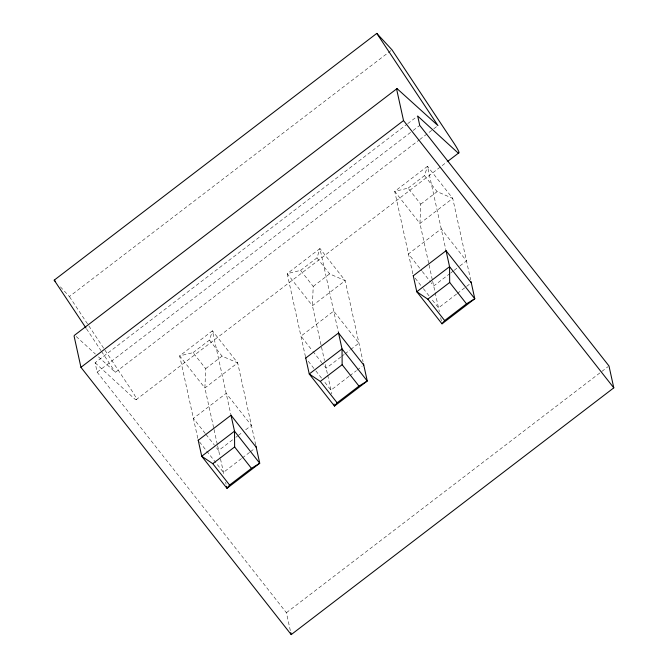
<?xml version="1.0" encoding="UTF-8"?>
<svg xmlns="http://www.w3.org/2000/svg" width="668" height="668" viewBox="0 0 668 668"><rect width="100%" height="100%" fill="white"/><g stroke="black" fill="none" stroke-linecap="round" stroke-linejoin="round"><path stroke-width="0.5" stroke-dasharray="3.34 2.5" d="M197.786 438.308L179.667 355.885L193.069 352.629L205.686 368.669L204.892 387.958L213.81 428.505M305.468 356.762L287.19 273.638L300.592 270.381L313.209 286.422L312.424 305.71L324.464 360.453M412.841 273.813L394.721 191.382L408.123 188.134L420.74 204.166L419.955 223.463L428.864 264.01M193.069 352.629L209.451 340.096L212.441 330.81L237.674 362.891L256.228 447.301M300.592 270.381L316.983 257.848L319.964 248.563L345.197 280.635L363.033 361.739M408.123 188.134L424.506 175.601L427.495 166.315L452.729 198.388L470.631 279.817M60.421 286.856L69.388 296.542L391.974 49.799M290.338 630.617L286.397 612.706L97.161 372.159L95.098 362.774L406.929 124.256M407.756 123.622L417.684 116.023M97.161 372.159L412.298 131.103M413.125 130.469L419.746 125.409M98.48 356.871L115.38 372.326L418.936 140.13M419.763 139.503L432.998 129.375M433.824 128.749L437.131 126.21M136.047 399.765L447.051 161.873M205.686 368.669L222.068 356.136L237.674 362.891L204.892 387.958L179.667 355.885L212.441 330.81L230.777 414.235M313.209 286.422L329.6 273.88L345.197 280.635L312.424 305.71L287.19 273.638L319.964 248.563L338.467 332.714M420.74 204.166L437.123 191.632L452.729 198.388L419.955 223.463L394.721 191.382L427.495 166.315L445.832 249.732M232.573 439.828L218.645 450.482L214.854 445.665M235.846 437.315L237.491 436.062M238.309 435.436L242.4 432.305M245.682 429.8L251.418 425.407L226.185 393.335L193.411 418.402L205.393 433.641M340.922 356.946L326.168 368.227L322.385 363.417M341.74 356.32L344.195 354.441M345.014 353.815L349.932 350.057M350.75 349.431L358.941 343.16L333.716 311.088L300.942 336.154L312.29 350.591M450.082 273.446L433.699 285.979L431.177 282.773M450.908 272.82L453.363 270.941M454.182 270.315L459.1 266.549M459.918 265.922L466.473 260.912L441.239 228.84L408.465 253.907L421.717 270.749M241.482 458.582L223.454 472.368L216.516 463.55M242.3 457.956L249.673 452.32M250.492 451.693L254.591 448.554M349.013 376.334L330.986 390.12L323.412 380.501M349.832 375.708L356.386 370.69M357.205 370.064L362.123 366.306M456.536 294.087L438.509 307.873L430.944 298.254M457.355 293.461L470.464 283.432M286.397 612.706L608.156 366.59M76.202 336.497L95.407 354.065M95.098 362.774L134.276 398.604A34.494 2.747 52.6 0 0 129.275 386.805L69.388 296.542M424.506 175.601L437.123 191.632M422.343 271.55L430.543 281.971M415.17 278.205L422.744 287.825M423.37 288.626L430.309 297.452M316.983 257.848L329.6 273.88M312.925 351.393L321.751 362.615M308.274 361.254L315.212 370.08M315.847 370.882L322.786 379.7M209.451 340.096L222.068 356.136M206.028 434.442L214.228 444.863M199.49 441.899L215.889 462.749M86.523 328.848L100.951 350.591M101.528 351.46L115.38 372.326M429.09 265.021L432.43 280.234M432.655 281.245L439.344 311.655M440.68 317.743L441.798 322.811M325.349 364.511L327.487 374.197M327.704 375.199L331.812 393.911M214.036 429.524L217.376 444.729M217.601 445.74L220.273 457.906M220.498 458.924L224.064 475.14M225.625 482.238L226.068 484.267"/><path stroke-width="1" d="M397.017 88.593L396.658 89.303L403.53 120.574L613.792 387.849L291.215 634.6L80.945 367.325L74.073 336.046L74.432 335.336L397.017 88.593L437.957 125.584L376.785 33.4L54.208 280.151L85.947 327.98M255.944 446.015L259.735 463.25L251.444 468.343L229.592 485.051L226.961 488.325L201.728 456.252L198.162 440.028M363.476 363.768L367.266 381.002L358.975 386.096L337.123 402.804L334.493 406.077L309.259 373.996L305.694 357.781M413.216 275.533L416.79 291.749L442.016 323.821L444.654 320.556L466.498 303.84L474.789 298.755L471.007 281.52M80.945 367.325L403.53 120.574M447.877 161.238L458.624 153.014M198.221 440.295L231.003 415.229L256.228 447.301M305.752 358.048L338.526 332.981L363.759 365.054M413.283 275.8L446.057 250.734L471.282 282.806M226.519 486.296L226.961 488.325L259.735 463.25L234.51 431.177L201.728 456.252L212.775 463.675L234.627 446.959L234.51 431.177L230.936 414.962M334.042 404.048L334.493 406.077L367.266 381.002L342.033 348.93L309.259 373.996L320.306 381.42L342.15 364.711L342.033 348.93L338.467 332.714M442.016 323.821L474.789 298.755L449.564 266.682L416.79 291.749L427.829 299.172L449.681 282.464L449.564 266.682L445.999 250.458M376.785 33.4L391.974 49.799L451.86 140.055A34.494 2.747 52.6 0 1 456.862 151.853L417.684 116.023L419.746 125.409L608.982 365.955L613.792 387.849M54.208 280.151L55.586 281.637M449.681 282.464L466.498 303.84M427.829 299.172L444.654 320.556M342.15 364.711L358.975 386.096M320.306 381.42L337.123 402.804M234.627 446.959L251.444 468.343M212.775 463.675L229.592 485.051M290.772 632.613L291.215 634.6"/></g></svg>
